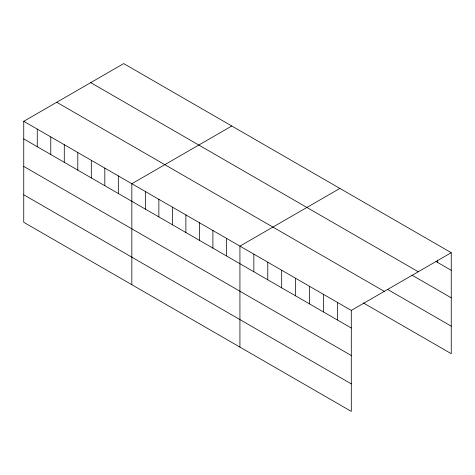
<?xml version="1.0" encoding="UTF-8"?>
<svg xmlns="http://www.w3.org/2000/svg" width="475" height="475" viewBox="0 0 475 475"><rect width="100%" height="100%" fill="white"/><g stroke="black" fill="none" stroke-linecap="round" stroke-linejoin="round"><path stroke-width="0.71" d="M23.75 121.309L351.292 310.418L351.292 411.397L23.75 222.294L23.75 121.309L123.708 63.603L451.25 252.706L451.25 353.691L363.298 302.908M231.794 126.006L131.842 183.718L131.842 284.697M339.886 188.415L239.928 246.121L239.928 347.1M351.292 310.418L451.25 252.706M436.062 261.541L451.25 270.305M90.719 82.644L418.267 271.753M412.021 275.173L451.25 297.825M387.345 289.275L451.25 326.171M56.733 102.268L384.281 291.371M23.75 138.908L351.292 328.017M23.75 166.428L351.292 355.532M23.75 194.774L351.292 383.883M437.327 260.068L437.327 262.271M337.375 302.379L337.375 319.978M323.451 294.346L323.451 311.944M309.534 286.306L309.534 303.905M295.61 278.267L295.61 295.866M281.693 270.233L281.693 287.832M267.769 262.194L267.769 279.793M253.852 254.161L253.852 271.759M226.415 238.319L226.415 255.918M212.907 230.518L212.907 248.116M199.393 222.722L199.393 240.32M185.885 214.92L185.885 232.518M172.372 207.118L172.372 224.717M158.864 199.316L158.864 216.915M145.35 191.514L145.35 209.113M118.328 175.916L118.328 193.515M104.815 168.114L104.815 185.713M91.307 160.312L91.307 177.911M77.793 152.517L77.793 170.115M64.285 144.715L64.285 162.313M50.772 136.913L50.772 154.512M37.264 129.111L37.264 146.71"/></g></svg>
